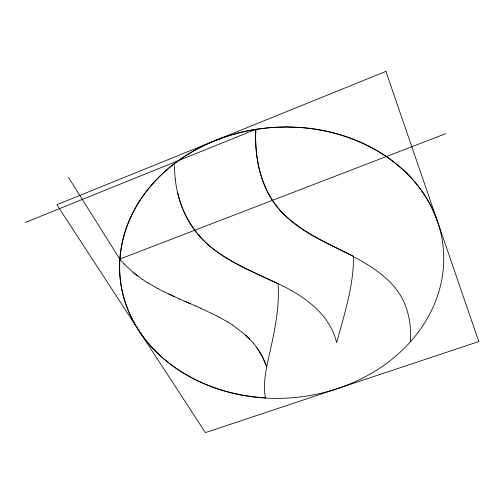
<?xml version="1.0" encoding="UTF-8"?>
<svg xmlns="http://www.w3.org/2000/svg" width="504" height="504" viewBox="0 0 504 504"><rect width="100%" height="100%" fill="white"/><g stroke="black" fill="none" stroke-linecap="round" stroke-linejoin="round"><path stroke-width="0.76" d="M410.451 341.725C411.718 322.894 407.534 303.106 395.419 288.225C382.882 272.74 365.217 262.697 347.791 253.663C326.277 242.758 303.572 233.012 285.768 216.285C261.872 194.456 254.249 160.612 255.837 129.352L270.982 127.575L286.096 127.002L301.058 127.6A163.989 136.786 -4.7 0 1 392.723 161.242L402.841 169.634A160.644 134.196 -5 0 1 432.873 209.985M25.2 222.51L255.837 129.352C254.167 160.87 262.2 194.953 286.562 216.651C305.934 234.373 330.435 244.635 353.587 256.328C353.657 286.014 344.289 314.408 336.659 342.751C329.83 313.753 303.54 295.596 278.113 283.689C257.33 273.653 235.563 265.186 216.726 251.609C196.768 237.567 182.612 216.014 177.528 192.15M119.788 259.094L445.662 133.705M184.836 301.298L195.42 305.928M190.166 303.641L179.481 298.954M195.394 305.89L200.586 308.215M163.416 291.457L179.506 298.992M200.567 308.177L217.344 316.191M168.752 294.059L174.113 296.547M158.117 288.729L163.435 291.501M217.369 316.228L227.663 321.949M158.143 288.773L147.754 282.794M227.695 321.98L232.527 325.017M142.727 279.537L147.779 282.832M232.558 325.049L245.725 335.198L253.273 342.997M142.752 279.575L133.075 272.311L124.104 263.976M133.1 272.355L137.85 276.091M245.763 335.217L249.656 338.997M68.563 177.547L119.927 259.314L124.129 264.014M253.235 342.978C259.182 350.009 263.731 358.168 266.692 366.881C264.776 377.08 263.384 387.671 265.488 397.958M256.561 347.224L262.288 356.486L266.692 366.881C272.494 339.539 279.966 312.033 278.05 283.802C254.627 272.683 230.026 262.937 209.897 246.16C189.693 229.61 177.931 204.58 175.234 178.851M432.867 209.985L437.51 221.47M175.172 178.933L174.101 163.857A162.049 135.349 -4.8 0 1 255.837 129.345M120.047 259.327A162.83 135.979 -4.9 0 1 173.981 163.907M265.507 397.826A162.546 135.797 -4.8 0 1 144.131 338.178M144.182 338.152A161.582 134.889 -4.8 0 1 119.946 259.358M385.894 71.398L56.858 204.725L205.393 432.602L478.8 341.536L385.894 71.398M209.097 385.812A162.275 135.513 -4.8 0 0 443.438 250.45A162.275 135.513 -4.8 0 0 192.352 151.691A162.275 135.513 -4.8 0 0 209.097 385.812"/></g></svg>
